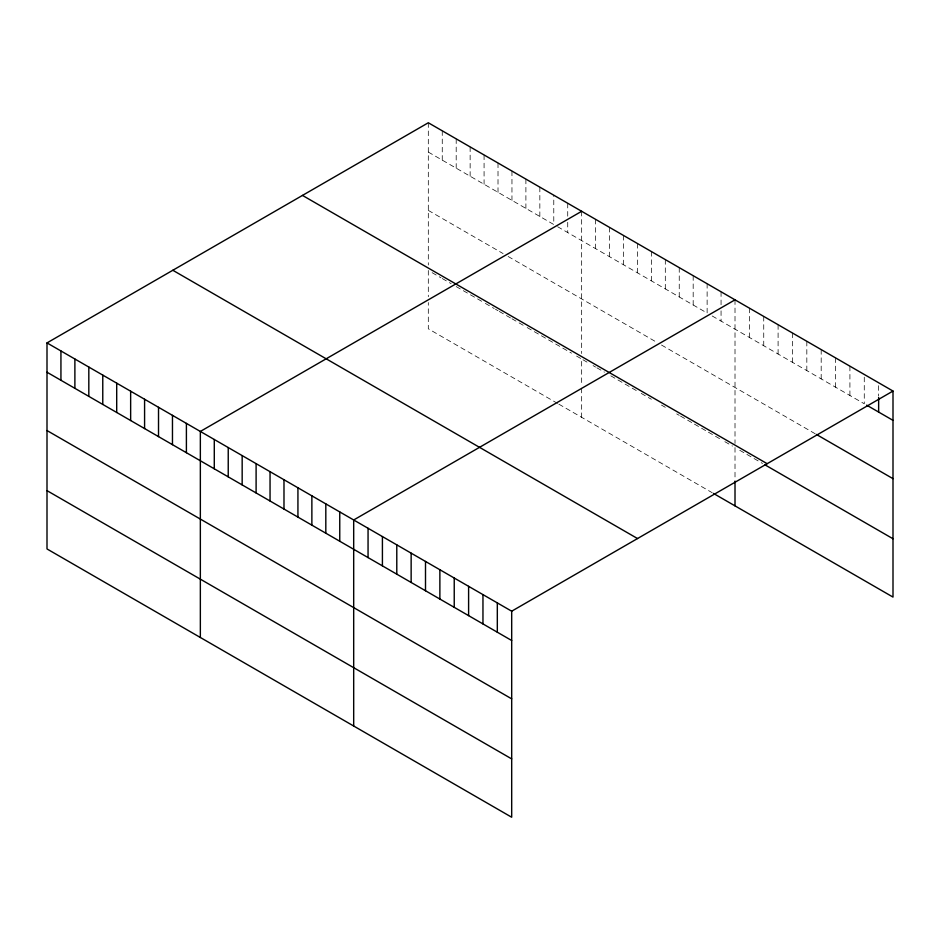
<?xml version="1.0" encoding="UTF-8"?>
<svg xmlns="http://www.w3.org/2000/svg" width="940" height="940" viewBox="0 0 940 940"><rect width="100%" height="100%" fill="white"/><g stroke="black" fill="none" stroke-linecap="round" stroke-linejoin="round"><path stroke-width="0.7" stroke-dasharray="4.7 3.53" d="M428.311 152.08L553.778 224.507L553.778 195.203M557.585 226.704L707.127 313.044L707.127 283.739M712.191 315.969L864.271 403.777L864.271 374.461M428.311 210.395L503.088 253.565M508.152 256.491L656.437 342.101M661.502 345.027L815.203 433.763M432.118 272.671L440.989 277.793M442.258 278.534L451.13 283.645M456.194 286.583L484.077 302.668M485.346 303.409L494.217 308.531M495.486 309.26L498.012 310.717M499.281 311.457L510.69 318.037M511.959 318.766L525.895 326.815M527.164 327.555L571.52 353.158M576.596 356.084L581.66 359.01L581.66 385.259M582.929 359.75L587.994 362.676M593.07 365.601L595.596 367.058M596.865 367.798L604.467 372.181M610.812 375.847L637.426 391.204M641.221 393.402L651.361 399.253M661.502 405.105L665.309 407.302M676.706 413.894L679.244 415.351M680.513 416.079L693.191 423.399M694.448 424.128L707.127 431.448M708.396 432.177L721.062 439.497M724.869 441.694L732.471 446.089M739.792 450.307L762.54 463.444M557.585 403.436L428.311 328.8L428.311 302.551M558.854 404.165L712.191 492.701M878.641 385.694L878.641 395.952M849.913 366.177L849.913 395.481M835.543 357.882L835.543 387.186M821.184 349.586L821.184 378.89M806.826 341.302L806.826 370.607M792.455 333.007L792.455 362.311M778.097 324.711L778.097 354.016M763.738 316.416L763.738 345.732M749.368 308.132L749.368 337.437M735.01 299.837L735.01 443.445M735.01 447.546L735.01 479.623M721.062 291.788L721.062 304.971M721.062 310.835L721.062 321.092M693.18 275.69L693.18 304.995M679.244 267.642L679.244 296.946M665.309 259.593L665.309 288.897M651.361 251.544L651.361 280.849M637.426 243.495L637.426 272.8M623.479 235.447L623.479 264.751M609.543 227.398L609.543 256.702M595.596 219.349L595.596 248.654M581.66 211.3L581.66 353.546M581.66 388.173L581.66 417.337M567.725 203.251L567.725 216.435M567.725 222.298L567.725 232.556M539.842 187.154L539.842 216.459M525.895 179.105L525.895 208.41M511.959 171.057L511.959 200.361M498.012 163.008L498.012 192.312M484.077 154.959L484.077 184.263M470.141 146.91L470.141 176.215M456.194 138.862L456.194 168.166M442.258 130.813L442.258 160.117M428.311 122.764L428.311 265.021M428.311 270.485L428.311 296.723"/><path stroke-width="1.41" d="M47 342.912L511.689 611.2L511.689 817.236L47 548.948L47 342.912L428.311 122.764L893 391.052L893 597.088L713.46 493.43M581.66 211.3L200.349 431.448L200.349 637.485M735.01 299.837L353.687 519.985L353.687 726.021M511.689 611.2L893 391.052M866.668 405.152L893 420.356M816.402 434.456L893 478.672M302.48 195.414L767.169 463.702M764.925 464.818L893 538.761M172.831 270.274L637.52 538.549M47 372.228L511.689 640.504M47 430.544L511.689 698.831M47 490.633L511.689 758.909M878.641 397.409L878.641 412.061M735.01 481.08L735.01 505.861M497.319 602.904L497.319 632.221M482.96 594.62L482.96 623.925M468.602 586.325L468.602 615.63M454.231 578.029L454.231 607.334M439.873 569.734L439.873 599.05M425.503 561.45L425.503 590.755M411.144 553.155L411.144 582.459M396.786 544.859L396.786 574.164M382.416 536.564L382.416 565.88M368.057 528.28L368.057 557.585M339.751 511.936L339.751 541.24M325.816 503.887L325.816 533.192M311.869 495.838L311.869 525.143M297.933 487.789L297.933 517.094M283.986 479.741L283.986 509.045M270.05 471.692L270.05 500.997M256.103 463.643L256.103 492.948M242.167 455.595L242.167 484.899M228.232 447.546L228.232 476.85M214.285 439.497L214.285 468.802M186.402 423.399L186.402 452.704M172.466 415.351L172.466 444.667M158.519 407.302L158.519 436.618M144.584 399.253L144.584 428.57M130.648 391.204L130.648 420.521M116.701 383.156L116.701 412.472M102.766 375.107L102.766 404.423M88.818 367.058L88.818 396.375M74.883 359.01L74.883 388.326M60.936 350.961L60.936 380.277"/></g></svg>
